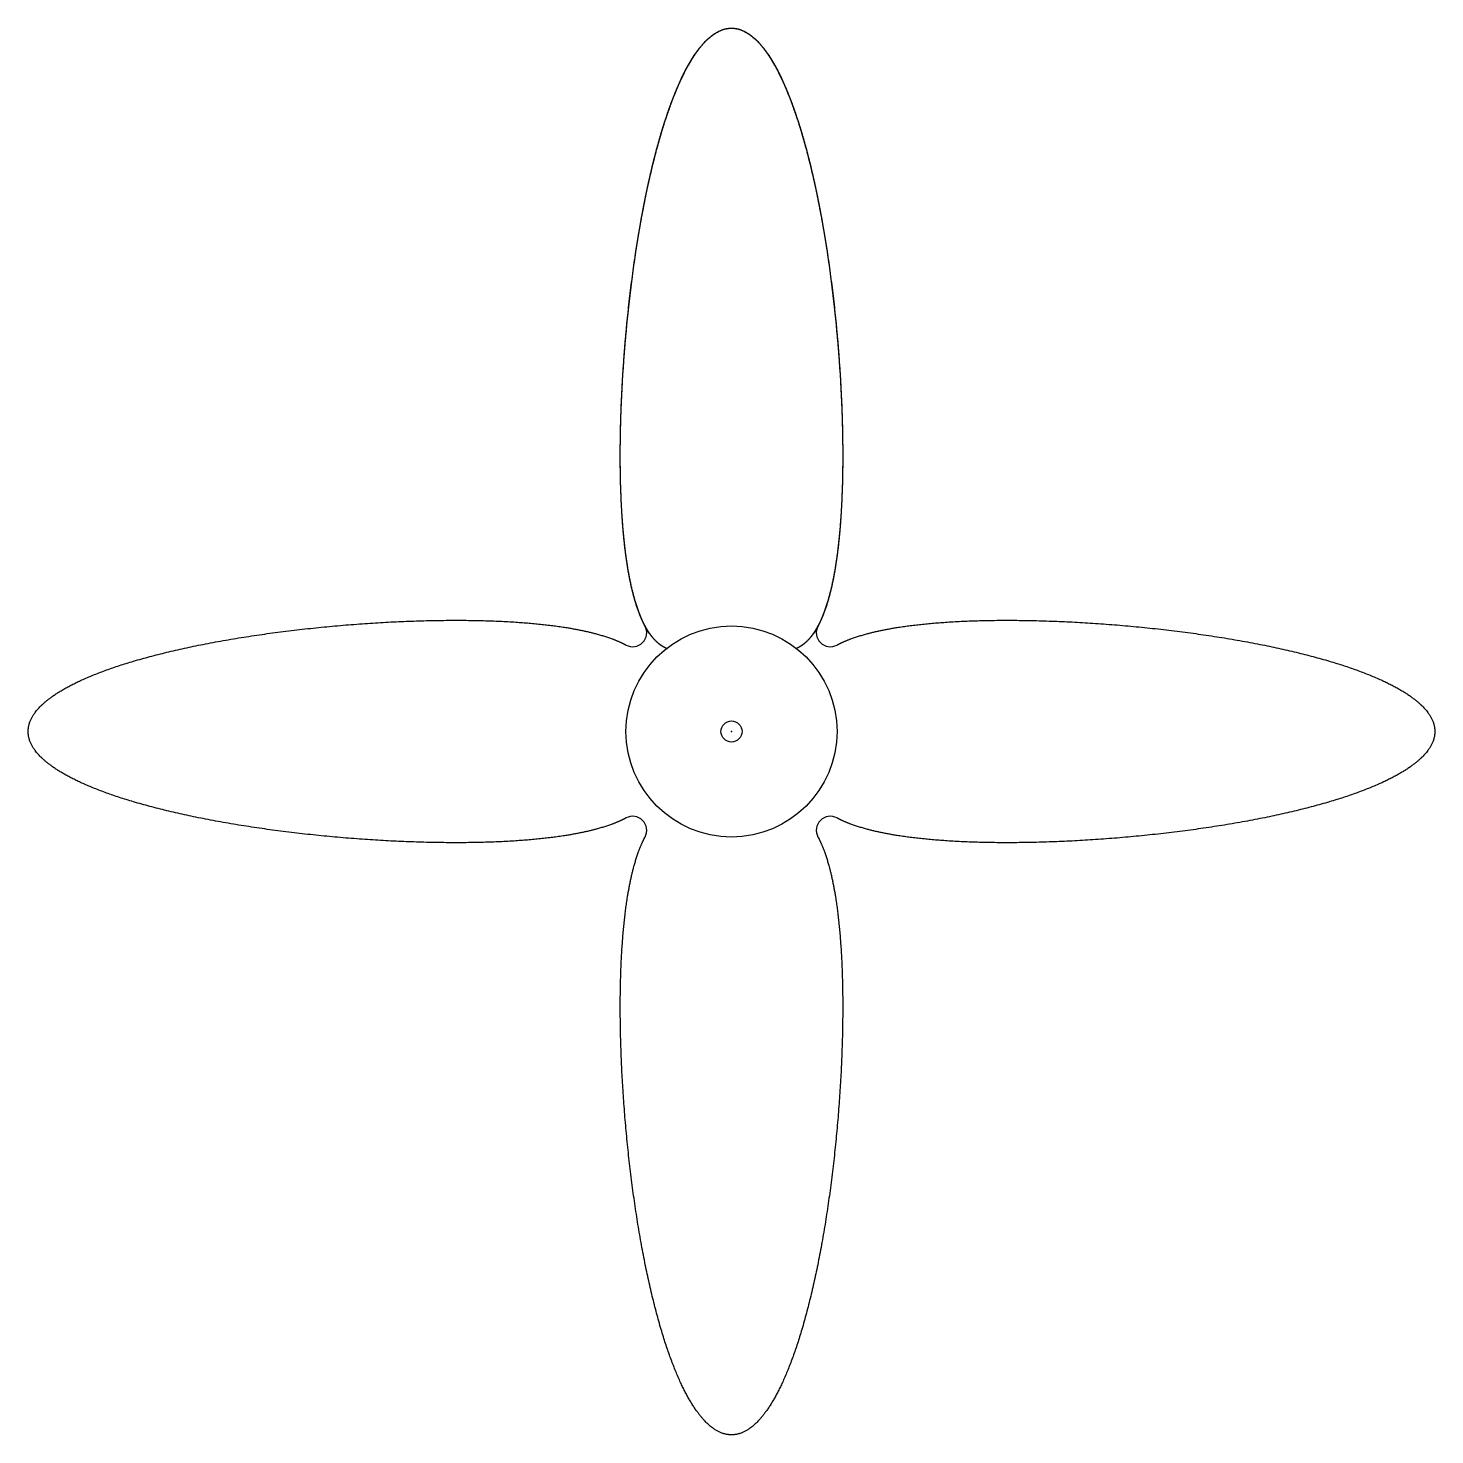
# Model space of a CAD drawing. Header units: millimetres. Extents: x -100 to 100, y -100 to 100.
import ezdxf

# ---------------------------------------------------------------- set-up
doc = ezdxf.new("R2010")
doc.units = ezdxf.units.MM
doc.header["$MEASUREMENT"] = 0
doc.layers.add('flower-cut v2_Sketch1', color=7, linetype='Continuous')

msp = doc.modelspace()

# ---------------------------------------------------------------- linework, layer by layer
at = {"layer": 'flower-cut v2_Sketch1'}
for radius in [15, 1.5]:
    msp.add_circle((0, 0), radius, dxfattribs=at)
for centre, start, end in [((-14.06, 14.06), 241.8754, 28.1246), ((14.06, 14.06), 151.8754, 298.1246), ((-14.06, -14.06), 331.8754, 118.1246), ((14.06, -14.06), 61.8754, 208.1246)]:
    msp.add_arc(centre, 2, start, end, dxfattribs=at)
for points, knots in [([(-9.24, 11.81), (-9.71, 12.02), (-10.61, 12.58), (-11.83, 13.85), (-13.21, 16.42), (-14.51, 21.08), (-15.39, 27.12), (-15.85, 34.38), (-15.88, 42.6), (-15.49, 51.47), (-14.69, 60.6), (-13.49, 69.6), (-11.91, 78.07), (-9.99, 85.61), (-7.77, 91.88), (-5.31, 96.59), (-2.7, 99.5), (0, 100.49), (2.7, 99.5), (5.31, 96.59), (7.77, 91.88), (9.99, 85.61), (11.91, 78.07), (13.49, 69.6), (14.69, 60.6), (15.49, 51.47), (15.88, 42.6), (15.85, 34.38), (15.39, 27.12), (14.6, 21.69), (13.72, 18.31), (12.97, 16.34), (12.47, 15.32), (12.3, 15)], [0, 0, 0, 0, 0, 0, 0.0333333, 0.0666667, 0.1, 0.1333333, 0.1666667, 0.2, 0.2333333, 0.2666667, 0.3, 0.3333333, 0.3666667, 0.4, 0.4333333, 0.4666667, 0.5, 0.5333333, 0.5666667, 0.6, 0.6333333, 0.6666667, 0.7, 0.7333333, 0.7666667, 0.8, 0.8333333, 0.8666667, 0.9, 0.9333333, 0.9499057, 0.9499057, 0.9499057, 0.9499057, 0.9499057, 0.9499057]), ([(-12.3, 15), (-12.47, 15.32), (-12.97, 16.34), (-13.72, 18.31), (-14.6, 21.69), (-15.39, 27.12), (-15.85, 34.38), (-15.88, 42.6), (-15.49, 51.47), (-14.69, 60.6), (-13.49, 69.6), (-11.91, 78.07), (-9.99, 85.61), (-7.77, 91.88), (-5.31, 96.59), (-2.7, 99.5), (0, 100.49), (2.7, 99.5), (5.31, 96.59), (7.77, 91.88), (9.99, 85.61), (11.91, 78.07), (13.49, 69.6), (14.69, 60.6), (15.49, 51.47), (15.88, 42.6), (15.85, 34.38), (15.39, 27.12), (14.51, 21.08), (13.21, 16.42), (11.83, 13.85), (10.61, 12.58), (9.71, 12.02), (9.24, 11.81)], [0.0500943, 0.0500943, 0.0500943, 0.0500943, 0.0500943, 0.0500943, 0.0666667, 0.1, 0.1333333, 0.1666667, 0.2, 0.2333333, 0.2666667, 0.3, 0.3333333, 0.3666667, 0.4, 0.4333333, 0.4666667, 0.5, 0.5333333, 0.5666667, 0.6, 0.6333333, 0.6666667, 0.7, 0.7333333, 0.7666667, 0.8, 0.8333333, 0.8666667, 0.9, 0.9333333, 0.9666667, 1, 1, 1, 1, 1, 1]), ([(-15, -12.3), (-15.32, -12.47), (-16.34, -12.97), (-18.31, -13.72), (-21.69, -14.6), (-27.12, -15.39), (-34.38, -15.85), (-42.6, -15.88), (-51.47, -15.49), (-60.6, -14.69), (-69.6, -13.49), (-78.07, -11.91), (-85.61, -9.99), (-91.88, -7.77), (-96.59, -5.31), (-99.5, -2.7), (-100.49, 0), (-99.5, 2.7), (-96.59, 5.31), (-91.88, 7.77), (-85.61, 9.99), (-78.07, 11.91), (-69.6, 13.49), (-60.6, 14.69), (-51.47, 15.49), (-42.6, 15.88), (-34.38, 15.85), (-27.12, 15.39), (-21.69, 14.6), (-18.31, 13.72), (-16.34, 12.97), (-15.32, 12.47), (-15, 12.3)], [0.0500943, 0.0500943, 0.0500943, 0.0500943, 0.0500943, 0.0500943, 0.0666667, 0.1, 0.1333333, 0.1666667, 0.2, 0.2333333, 0.2666667, 0.3, 0.3333333, 0.3666667, 0.4, 0.4333333, 0.4666667, 0.5, 0.5333333, 0.5666667, 0.6, 0.6333333, 0.6666667, 0.7, 0.7333333, 0.7666667, 0.8, 0.8333333, 0.8666667, 0.9, 0.9333333, 0.9499057, 0.9499057, 0.9499057, 0.9499057, 0.9499057, 0.9499057]), ([(15, 12.3), (15.32, 12.47), (16.34, 12.97), (18.31, 13.72), (21.69, 14.6), (27.12, 15.39), (34.38, 15.85), (42.6, 15.88), (51.47, 15.49), (60.6, 14.69), (69.6, 13.49), (78.07, 11.91), (85.61, 9.99), (91.88, 7.77), (96.59, 5.31), (99.5, 2.7), (100.49, 0), (99.5, -2.7), (96.59, -5.31), (91.88, -7.77), (85.61, -9.99), (78.07, -11.91), (69.6, -13.49), (60.6, -14.69), (51.47, -15.49), (42.6, -15.88), (34.38, -15.85), (27.12, -15.39), (21.69, -14.6), (18.31, -13.72), (16.34, -12.97), (15.32, -12.47), (15, -12.3)], [0.0500943, 0.0500943, 0.0500943, 0.0500943, 0.0500943, 0.0500943, 0.0666667, 0.1, 0.1333333, 0.1666667, 0.2, 0.2333333, 0.2666667, 0.3, 0.3333333, 0.3666667, 0.4, 0.4333333, 0.4666667, 0.5, 0.5333333, 0.5666667, 0.6, 0.6333333, 0.6666667, 0.7, 0.7333333, 0.7666667, 0.8, 0.8333333, 0.8666667, 0.9, 0.9333333, 0.9499057, 0.9499057, 0.9499057, 0.9499057, 0.9499057, 0.9499057]), ([(12.3, -15), (12.47, -15.32), (12.97, -16.34), (13.72, -18.31), (14.6, -21.69), (15.39, -27.12), (15.85, -34.38), (15.88, -42.6), (15.49, -51.47), (14.69, -60.6), (13.49, -69.6), (11.91, -78.07), (9.99, -85.61), (7.77, -91.88), (5.31, -96.59), (2.7, -99.5), (0, -100.49), (-2.7, -99.5), (-5.31, -96.59), (-7.77, -91.88), (-9.99, -85.61), (-11.91, -78.07), (-13.49, -69.6), (-14.69, -60.6), (-15.49, -51.47), (-15.88, -42.6), (-15.85, -34.38), (-15.39, -27.12), (-14.6, -21.69), (-13.72, -18.31), (-12.97, -16.34), (-12.47, -15.32), (-12.3, -15)], [0.0500943, 0.0500943, 0.0500943, 0.0500943, 0.0500943, 0.0500943, 0.0666667, 0.1, 0.1333333, 0.1666667, 0.2, 0.2333333, 0.2666667, 0.3, 0.3333333, 0.3666667, 0.4, 0.4333333, 0.4666667, 0.5, 0.5333333, 0.5666667, 0.6, 0.6333333, 0.6666667, 0.7, 0.7333333, 0.7666667, 0.8, 0.8333333, 0.8666667, 0.9, 0.9333333, 0.9499057, 0.9499057, 0.9499057, 0.9499057, 0.9499057, 0.9499057])]:
    msp.add_open_spline(points, degree=5, knots=knots, dxfattribs=at)
msp.add_open_spline([(-9.24, 11.81), (-9.71, 12.02), (-10.61, 12.58), (-11.83, 13.85), (-13.21, 16.42), (-14.51, 21.08), (-15.39, 27.12), (-15.85, 34.38), (-15.88, 42.6), (-15.49, 51.47), (-14.69, 60.6), (-13.49, 69.6), (-11.91, 78.07), (-9.99, 85.61), (-7.77, 91.88), (-5.31, 96.59), (-2.7, 99.5), (0, 100.49), (2.7, 99.5), (5.31, 96.59), (7.77, 91.88), (9.99, 85.61), (11.91, 78.07), (13.49, 69.6), (14.69, 60.6), (15.49, 51.47), (15.88, 42.6), (15.85, 34.38), (15.39, 27.12), (14.51, 21.08), (13.21, 16.42), (11.83, 13.85), (10.61, 12.58), (9.71, 12.02), (9.24, 11.81)], degree=5, dxfattribs=at)
msp.add_point((0, 0), dxfattribs=at)

doc.saveas('drawing.dxf')
